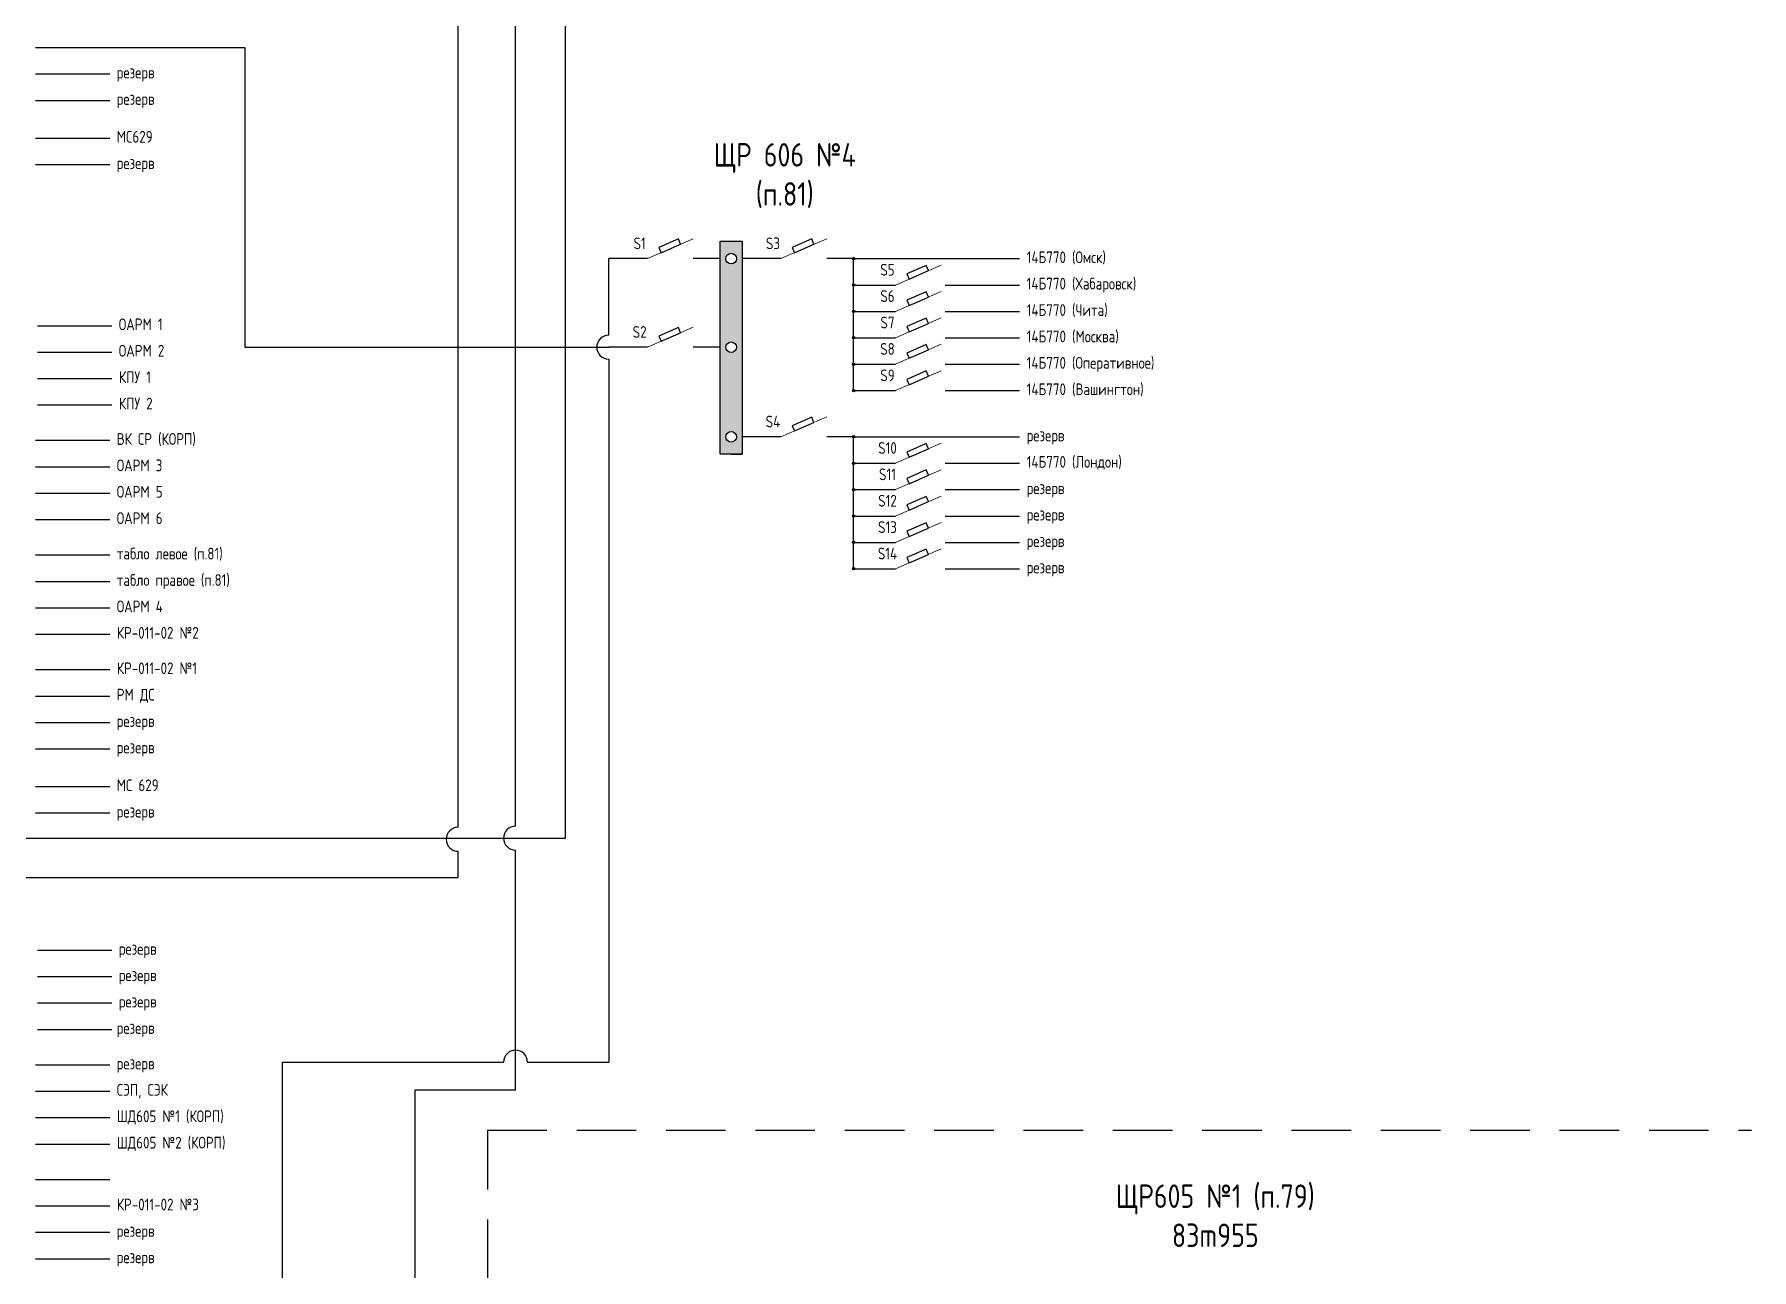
# Model space of a CAD drawing. Header units: millimetres. Extents: x 469 to 1373, y 421 to 976.
# Drawn here: x 596.6 to 669.9, y 645.1 to 697.8 of the extents above; entities that cross this region are included whole.
import ezdxf

# ---------------------------------------------------------------- set-up
doc = ezdxf.new("R2010")
doc.units = ezdxf.units.MM
doc.header["$LTSCALE"] = 0.1
doc.linetypes.add('DASHEDX2', pattern=[38.1, 25.4, -12.7])

msp = doc.modelspace()

# ---------------------------------------------------------------- hatches: boundary and pattern name
h = msp.add_hatch(color=256)
h.paths.add_polyline_path([(626.816, 688.94), (625.885, 688.94), (625.885, 679.851), (626.816, 679.851)])
h.paths.add_polyline_path([(626.577, 680.596, -1), (626.124, 680.596, -1)], flags=16)
h.paths.add_polyline_path([(626.124, 684.416, -1), (626.577, 684.416, -1)], flags=16)
h.paths.add_polyline_path([(626.124, 688.195, -1), (626.577, 688.195, -1)], flags=16)
h = msp.add_hatch(color=256)
h.paths.add_polyline_path([(631.621, 688.195), (631.57, 688.195), (631.57, 688.145, 0.414214)], flags=17)
h.paths.add_polyline_path([(631.52, 688.195, 0.414214), (631.57, 688.145), (631.57, 688.195), (631.621, 688.195, 1)])
h = msp.add_hatch(color=256)
h.paths.add_polyline_path([(631.621, 687.069), (631.57, 687.069), (631.57, 687.019, 0.414214)], flags=17)
h.paths.add_polyline_path([(631.52, 687.069, 0.414214), (631.57, 687.019), (631.57, 687.069), (631.621, 687.069, 1)])
h = msp.add_hatch(color=256)
h.paths.add_polyline_path([(631.621, 685.944), (631.57, 685.944), (631.57, 685.894, 0.414214)], flags=17)
h.paths.add_polyline_path([(631.52, 685.944, 0.414214), (631.57, 685.894), (631.57, 685.944), (631.621, 685.944, 1)])
h = msp.add_hatch(color=256)
h.paths.add_polyline_path([(631.621, 684.818), (631.57, 684.818), (631.57, 684.768, 0.414214)], flags=17)
h.paths.add_polyline_path([(631.52, 684.818, 0.414214), (631.57, 684.768), (631.57, 684.818), (631.621, 684.818, 1)])
h = msp.add_hatch(color=256)
h.paths.add_polyline_path([(631.621, 683.693), (631.57, 683.693), (631.57, 683.642, 0.414214)], flags=17)
h.paths.add_polyline_path([(631.52, 683.693, 0.414214), (631.57, 683.642), (631.57, 683.693), (631.621, 683.693, 1)])
h = msp.add_hatch(color=256)
h.paths.add_polyline_path([(631.621, 682.567), (631.57, 682.567), (631.57, 682.517, 0.414214)], flags=17)
h.paths.add_polyline_path([(631.52, 682.567, 0.414214), (631.57, 682.517), (631.57, 682.567), (631.621, 682.567, 1)])
h = msp.add_hatch(color=256)
h.paths.add_polyline_path([(631.621, 680.596), (631.57, 680.596), (631.57, 680.546, 0.414214)], flags=17)
h.paths.add_polyline_path([(631.52, 680.596, 0.414214), (631.57, 680.546), (631.57, 680.596), (631.621, 680.596, 1)])
h = msp.add_hatch(color=256)
h.paths.add_polyline_path([(631.621, 679.47), (631.57, 679.47), (631.57, 679.42, 0.414214)], flags=17)
h.paths.add_polyline_path([(631.52, 679.47, 0.414214), (631.57, 679.42), (631.57, 679.47), (631.621, 679.47, 1)])
h = msp.add_hatch(color=256)
h.paths.add_polyline_path([(631.621, 678.345), (631.57, 678.345), (631.57, 678.294, 0.414214)], flags=17)
h.paths.add_polyline_path([(631.52, 678.345, 0.414214), (631.57, 678.294), (631.57, 678.345), (631.621, 678.345, 1)])
h = msp.add_hatch(color=256)
h.paths.add_polyline_path([(631.621, 677.219), (631.57, 677.219), (631.57, 677.169, 0.414214)], flags=17)
h.paths.add_polyline_path([(631.52, 677.219, 0.414214), (631.57, 677.169), (631.57, 677.219), (631.621, 677.219, 1)])
h = msp.add_hatch(color=256)
h.paths.add_polyline_path([(631.621, 676.093), (631.57, 676.093), (631.57, 676.043, 0.414214)], flags=17)
h.paths.add_polyline_path([(631.52, 676.093, 0.414214), (631.57, 676.043), (631.57, 676.093), (631.621, 676.093, 1)])
h = msp.add_hatch(color=256)
h.paths.add_polyline_path([(631.621, 674.968), (631.57, 674.968), (631.57, 674.918, 0.414214)], flags=17)
h.paths.add_polyline_path([(631.52, 674.968, 0.414214), (631.57, 674.918), (631.57, 674.968), (631.621, 674.968, 1)])

# ---------------------------------------------------------------- linework, layer by layer
for p, q in [((614.711, 663.943), (614.711, 719.468)), ((617.159, 663.995), (617.159, 712.244)), ((619.287, 663.484), (619.287, 708.976)), ((596.685, 697.195), (599.854, 697.195)), ((599.854, 697.195), (605.614, 697.195)), ((605.614, 697.195), (605.614, 684.416)), ((596.685, 696.07), (599.854, 696.07)), ((596.685, 694.944), (599.854, 694.944)), ((596.685, 693.333), (599.854, 693.333)), ((596.685, 692.207), (599.854, 692.207)), ((622.788, 688.195), (621.13, 688.195)), ((621.13, 688.195), (621.13, 688.195)), ((621.13, 684.927), (621.13, 688.195)), ((625.885, 688.195), (624.737, 688.195)), ((628.474, 688.195), (626.816, 688.195)), ((631.57, 688.195), (630.423, 688.195)), ((631.57, 682.567), (631.57, 688.195)), ((631.57, 688.195), (638.649, 688.195)), ((631.57, 687.069), (633.355, 687.069)), ((635.481, 687.069), (638.649, 687.069)), ((596.774, 685.335), (599.942, 685.335)), ((631.57, 685.944), (633.355, 685.944)), ((635.481, 685.944), (638.649, 685.944)), ((631.57, 684.818), (633.355, 684.818)), ((635.481, 684.818), (638.649, 684.818)), ((596.774, 684.209), (599.942, 684.209)), ((605.614, 684.416), (621.13, 684.416)), ((622.788, 684.416), (621.13, 684.416)), ((621.13, 683.905), (621.13, 653.931)), ((625.885, 684.416), (624.737, 684.416)), ((631.57, 683.693), (633.355, 683.693)), ((635.481, 683.693), (638.649, 683.693)), ((596.774, 683.084), (599.942, 683.084)), ((631.57, 682.567), (633.355, 682.567)), ((635.481, 682.567), (638.649, 682.567)), ((596.774, 681.958), (599.942, 681.958)), ((596.685, 680.446), (599.854, 680.446)), ((628.474, 680.596), (626.816, 680.596)), ((631.57, 680.596), (630.423, 680.596)), ((631.57, 674.968), (631.57, 680.596)), ((631.57, 680.596), (638.649, 680.596)), ((626.816, 679.851), (625.885, 679.851)), ((626.35, 679.851), (626.816, 679.851)), ((596.685, 679.321), (599.854, 679.321)), ((631.57, 679.47), (633.355, 679.47)), ((635.481, 679.47), (638.649, 679.47)), ((596.685, 678.195), (599.854, 678.195)), ((631.57, 678.345), (633.355, 678.345)), ((635.481, 678.345), (638.649, 678.345)), ((596.685, 677.069), (599.854, 677.069)), ((631.57, 677.219), (633.355, 677.219)), ((635.481, 677.219), (638.649, 677.219)), ((631.57, 676.093), (633.355, 676.093)), ((635.481, 676.093), (638.649, 676.093)), ((596.685, 675.557), (599.854, 675.557)), ((596.685, 674.432), (599.854, 674.432)), ((631.57, 674.968), (633.355, 674.968)), ((635.481, 674.968), (638.649, 674.968)), ((596.685, 673.306), (599.854, 673.306)), ((596.685, 672.181), (599.854, 672.181)), ((596.685, 670.669), (599.854, 670.669)), ((596.685, 669.543), (599.854, 669.543)), ((596.685, 668.417), (599.854, 668.417)), ((596.685, 667.292), (599.854, 667.292)), ((596.685, 665.681), (599.854, 665.681)), ((596.685, 664.555), (599.854, 664.555)), ((581.372, 663.484), (619.287, 663.484)), ((614.711, 661.799), (614.711, 662.922)), ((617.159, 652.755), (617.159, 662.974)), ((579.14, 661.799), (614.711, 661.799)), ((596.774, 658.705), (599.942, 658.705)), ((596.774, 657.58), (599.942, 657.58)), ((596.774, 656.454), (599.942, 656.454)), ((596.774, 655.329), (599.942, 655.329)), ((607.22, 653.931), (616.648, 653.931)), ((607.22, 615.668), (607.22, 653.931)), ((617.669, 653.931), (621.13, 653.931)), ((596.685, 653.817), (599.854, 653.817)), ((596.685, 652.691), (599.854, 652.691)), ((612.879, 615.157), (612.879, 652.755)), ((612.879, 652.755), (617.159, 652.755)), ((596.685, 651.566), (599.854, 651.566)), ((596.685, 650.44), (599.854, 650.44)), ((596.685, 648.928), (599.854, 648.928)), ((596.685, 647.802), (599.854, 647.802)), ((596.685, 646.677), (599.854, 646.677)), ((596.685, 645.551), (599.854, 645.551))]:
    msp.add_line(p, q)
at = {"lineweight": 15}
for p, q in [((622.788, 688.195), (624.737, 689.044)), ((628.474, 688.195), (630.423, 689.044)), ((633.355, 687.069), (635.304, 687.919)), ((633.355, 685.944), (635.304, 686.793)), ((633.355, 684.818), (635.304, 685.667)), ((622.788, 684.416), (624.737, 685.265)), ((633.355, 683.693), (635.304, 684.542)), ((633.355, 682.567), (635.304, 683.416)), ((628.474, 680.596), (630.423, 681.445)), ((633.355, 679.47), (635.304, 680.319)), ((633.355, 678.345), (635.304, 679.194)), ((633.355, 677.219), (635.304, 678.068)), ((633.355, 676.093), (635.304, 676.943)), ((633.355, 674.968), (635.304, 675.817))]:
    msp.add_line(p, q, dxfattribs=at)
at = {"linetype": 'DASHEDX2'}
for q in [(615.955, 590.136), (669.861, 651.034)]:
    msp.add_line((615.955, 651.034), q, dxfattribs=at)
for points in [[(623.367, 688.447), (624.196, 688.809), (624.099, 689.032), (623.27, 688.671)], [(629.052, 688.447), (629.882, 688.809), (629.784, 689.032), (628.955, 688.671)], [(625.885, 688.94), (626.816, 688.94), (626.816, 679.851), (625.885, 679.851)], [(633.934, 687.322), (634.763, 687.683), (634.666, 687.906), (633.836, 687.545)], [(633.934, 686.196), (634.763, 686.557), (634.666, 686.781), (633.836, 686.419)], [(633.934, 685.07), (634.763, 685.432), (634.666, 685.655), (633.836, 685.294)], [(623.367, 684.668), (624.196, 685.029), (624.099, 685.253), (623.27, 684.891)], [(633.934, 683.945), (634.763, 684.306), (634.666, 684.529), (633.836, 684.168)], [(633.934, 682.819), (634.763, 683.18), (634.666, 683.404), (633.836, 683.042)], [(629.052, 680.848), (629.882, 681.209), (629.784, 681.433), (628.955, 681.071)], [(633.934, 679.722), (634.763, 680.084), (634.666, 680.307), (633.836, 679.946)], [(633.934, 678.597), (634.763, 678.958), (634.666, 679.181), (633.836, 678.82)], [(633.934, 677.471), (634.763, 677.833), (634.666, 678.056), (633.836, 677.695)], [(633.934, 676.346), (634.763, 676.707), (634.666, 676.93), (633.836, 676.569)], [(633.934, 675.22), (634.763, 675.581), (634.666, 675.805), (633.836, 675.443)]]:
    msp.add_lwpolyline(points, close=True)
for centre, radius in [((626.35, 688.195), 0.226), ((631.57, 688.195), 0.0503), ((631.57, 687.069), 0.0503), ((631.57, 685.944), 0.0503), ((626.35, 684.416), 0.226), ((631.57, 684.818), 0.0503), ((631.57, 683.693), 0.0503), ((631.57, 682.567), 0.0503), ((626.35, 680.596), 0.226), ((631.57, 680.596), 0.0503), ((631.57, 679.47), 0.0503), ((631.57, 678.345), 0.0503), ((631.57, 677.219), 0.0503), ((631.57, 676.093), 0.0503), ((631.57, 674.968), 0.0503)]:
    msp.add_circle(centre, radius)
for centre, start, end in [((621.13, 684.416), 90, 270), ((614.711, 663.433), 90, 270), ((617.159, 663.484), 90, 270), ((617.159, 653.931), 0, 180)]:
    msp.add_arc(centre, 0.511, start, end)

# ---------------------------------------------------------------- texts
for s, insert, char_height, width, attachment_point in [('{\\fGOST|b0|i0|c204|p34;резерв}', (600.155, 696.377), 0.5, 8.14451, 1), ('{\\fGOST|b0|i0|c204|p34;резерв}', (600.155, 695.251), 0.5, 8.14451, 1), ('{\\fGOST|b0|i0|c204|p34;МС629}', (600.155, 693.64), 0.5, 8.14451, 1), ('{\\fGOST|b0|i0|c204|p34;ЩР 606 №4\\P(п.81)}', (628.636, 691.737), 1, 9.68531, 5), ('{\\fGOST|b0|i0|c204|p34;резерв}', (600.155, 692.514), 0.5, 8.14451, 1), ('{\\fGOST|b0|i0|c0|p34;S\\fGOST|b0|i0|c204|p34;1}', (622.449, 688.846), 0.5, 8.14451, 5), ('{\\fGOST|b0|i0|c0|p34;S\\fGOST|b0|i0|c204|p34;3}', (628.134, 688.846), 0.5, 8.14451, 5), ('{\\fGOST|b0|i0|c204|p34;14Б770 (Омск)}', (638.951, 688.502), 0.5, 8.14451, 1), ('{\\fGOST|b0|i0|c0|p34;S5}', (633.016, 687.72), 0.5, 8.14451, 5), ('{\\fGOST|b0|i0|c0|p34;S6}', (633.016, 686.595), 0.5, 8.14451, 5), ('{\\fGOST|b0|i0|c204|p34;14Б770 (Хабаровск)}', (638.951, 687.377), 0.5, 8.14451, 1), ('{\\fGOST|b0|i0|c204|p34;14Б770 (Чита)}', (638.951, 686.251), 0.5, 8.14451, 1), ('{\\fGOST|b0|i0|c204|p34;ОАРМ 1}', (600.244, 685.642), 0.5, 8.14451, 1), ('{\\fGOST|b0|i0|c0|p34;S7}', (633.016, 685.469), 0.5, 8.14451, 5), ('{\\fGOST|b0|i0|c0|p34;S\\fGOST|b0|i0|c204|p34;2}', (622.449, 685.067), 0.5, 8.14451, 5), ('{\\fGOST|b0|i0|c204|p34;14Б770 (Москва)}', (638.951, 685.126), 0.5, 8.14451, 1), ('{\\fGOST|b0|i0|c204|p34;ОАРМ 2}', (600.244, 684.517), 0.5, 8.14451, 1), ('{\\fGOST|b0|i0|c0|p34;S8}', (633.016, 684.344), 0.5, 8.14451, 5), ('{\\fGOST|b0|i0|c204|p34;14Б770 (Оперативное)}', (638.951, 684), 0.5, 8.14451, 1), ('{\\fGOST|b0|i0|c204|p34;КПУ 1}', (600.244, 683.391), 0.5, 8.14451, 1), ('{\\fGOST|b0|i0|c0|p34;S\\fGOST|b0|i0|c204|p34;9}', (633.016, 683.218), 0.5, 8.14451, 5), ('{\\fGOST|b0|i0|c204|p34;14Б770 (Вашингтон)}', (638.951, 682.874), 0.5, 8.14451, 1), ('{\\fGOST|b0|i0|c204|p34;КПУ 2}', (600.244, 682.265), 0.5, 8.14451, 1), ('{\\fGOST|b0|i0|c0|p34;S\\fGOST|b0|i0|c204|p34;4}', (628.134, 681.247), 0.5, 8.14451, 5), ('{\\fGOST|b0|i0|c204|p34;ВК СР (КОРП)}', (600.155, 680.753), 0.5, 8.14451, 1), ('{\\fGOST|b0|i0|c0|p34;S\\fGOST|b0|i0|c204|p34;10}', (633.016, 680.121), 0.5, 8.14451, 5), ('{\\fGOST|b0|i0|c204|p34;резерв}', (638.951, 680.903), 0.5, 8.14451, 1), ('{\\fGOST|b0|i0|c204|p34;ОАРМ 3}', (600.155, 679.628), 0.5, 8.14451, 1), ('{\\fGOST|b0|i0|c204|p34;14Б770 (Лондон)}', (638.951, 679.778), 0.5, 8.14451, 1), ('{\\fGOST|b0|i0|c0|p34;S\\fGOST|b0|i0|c204|p34;11}', (633.016, 678.996), 0.5, 8.14451, 5), ('{\\fGOST|b0|i0|c204|p34;ОАРМ 5}', (600.155, 678.502), 0.5, 8.14451, 1), ('{\\fGOST|b0|i0|c0|p34;S\\fGOST|b0|i0|c204|p34;12}', (633.016, 677.87), 0.5, 8.14451, 5), ('{\\fGOST|b0|i0|c204|p34;резерв}', (638.951, 678.652), 0.5, 8.14451, 1), ('{\\fGOST|b0|i0|c204|p34;ОАРМ 6}', (600.155, 677.377), 0.5, 8.14451, 1), ('{\\fGOST|b0|i0|c204|p34;резерв}', (638.951, 677.526), 0.5, 8.14451, 1), ('{\\fGOST|b0|i0|c0|p34;S\\fGOST|b0|i0|c204|p34;13}', (633.016, 676.744), 0.5, 8.14451, 5), ('{\\fGOST|b0|i0|c204|p34;табло левое (п.81)}', (600.155, 675.865), 0.5, 8.14451, 1), ('{\\fGOST|b0|i0|c0|p34;S\\fGOST|b0|i0|c204|p34;14}', (633.016, 675.619), 0.5, 8.14451, 5), ('{\\fGOST|b0|i0|c204|p34;резерв}', (638.951, 676.401), 0.5, 8.14451, 1), ('{\\fGOST|b0|i0|c204|p34;резерв}', (638.951, 675.275), 0.5, 8.14451, 1), ('{\\fGOST|b0|i0|c204|p34;табло правое (п.81)}', (600.155, 674.739), 0.5, 8.14451, 1), ('{\\fGOST|b0|i0|c204|p34;ОАРМ 4}', (600.155, 673.614), 0.5, 8.14451, 1), ('{\\fGOST|b0|i0|c204|p34;КР-011-02 №2}', (600.155, 672.488), 0.5, 8.14451, 1), ('{\\fGOST|b0|i0|c204|p34;КР-011-02 №1}', (600.155, 670.976), 0.5, 8.14451, 1), ('{\\fGOST|b0|i0|c204|p34;РМ ДС}', (600.155, 669.85), 0.5, 8.14451, 1), ('{\\fGOST|b0|i0|c204|p34;резерв}', (600.155, 668.725), 0.5, 8.14451, 1), ('{\\fGOST|b0|i0|c204|p34;резерв}', (600.155, 667.599), 0.5, 8.14451, 1), ('{\\fGOST|b0|i0|c204|p34;МС 629}', (600.155, 665.988), 0.5, 8.14451, 1), ('{\\fGOST|b0|i0|c204|p34;резерв}', (600.155, 664.862), 0.5, 8.14451, 1), ('{\\fGOST|b0|i0|c204|p34;резерв}', (600.244, 659.013), 0.5, 8.14451, 1), ('{\\fGOST|b0|i0|c204|p34;резерв}', (600.244, 657.887), 0.5, 8.14451, 1), ('{\\fGOST|b0|i0|c204|p34;резерв}', (600.244, 656.762), 0.5, 8.14451, 1), ('{\\fGOST|b0|i0|c204|p34;резерв}', (600.155, 655.636), 0.5, 8.14451, 1), ('{\\fGOST|b0|i0|c204|p34;резерв}', (600.155, 654.124), 0.5, 8.14451, 1), ('{\\fGOST|b0|i0|c204|p34;СЭП, СЭК}', (600.155, 652.999), 0.5, 8.14451, 1), ('{\\fGOST|b0|i0|c204|p34;ШД605 №1 (КОРП)}', (600.155, 651.873), 0.5, 8.14451, 1), ('{\\fGOST|b0|i0|c204|p34;ШД605 №2 (КОРП)}', (600.155, 650.747), 0.5, 8.14451, 1), ('{\\fGOST|b0|i0|c204|p34;ЩР605 №1 (п.79)\\P83m955}', (646.991, 647.383), 1, 9.68531, 5), ('{\\fGOST|b0|i0|c204|p34;КР-011-02 №3}', (600.155, 648.11), 0.5, 8.14451, 1), ('{\\fGOST|b0|i0|c204|p34;резерв}', (600.155, 646.984), 0.5, 8.14451, 1), ('{\\fGOST|b0|i0|c204|p34;резерв}', (600.155, 645.859), 0.5, 8.14451, 1)]:
    msp.add_mtext(s, dxfattribs=dict(insert=insert, char_height=char_height, width=width, attachment_point=attachment_point))

doc.saveas('drawing.dxf')
